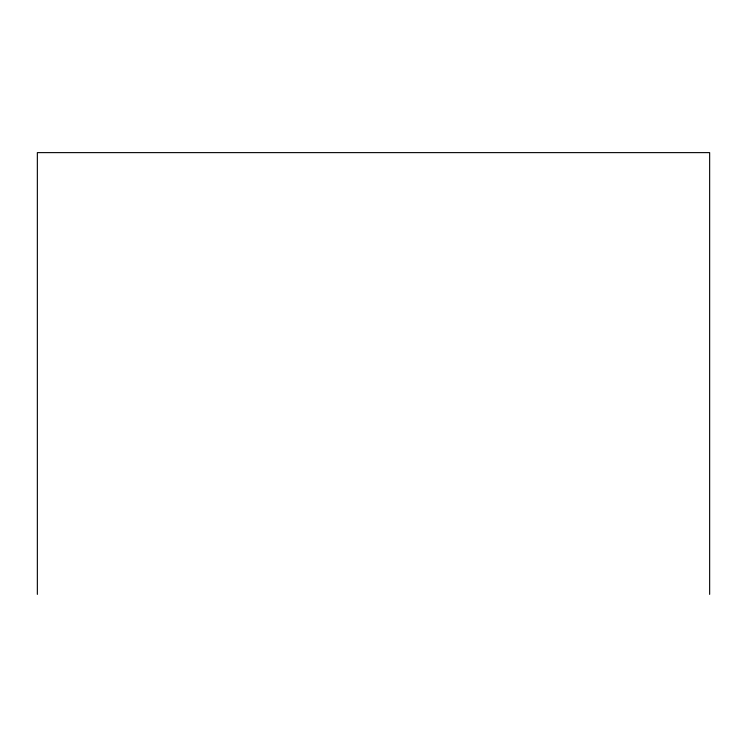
<?xml version="1.0" encoding="UTF-8"?>
<svg xmlns="http://www.w3.org/2000/svg" width="747" height="747" viewBox="0 0 747 747"><rect width="100%" height="100%" fill="white"/><g stroke="black" fill="none" stroke-linecap="round" stroke-linejoin="round"><path stroke-width="1.12" d="M709.65 594.379L709.65 152.621L37.35 152.621L37.35 594.379"/></g></svg>
